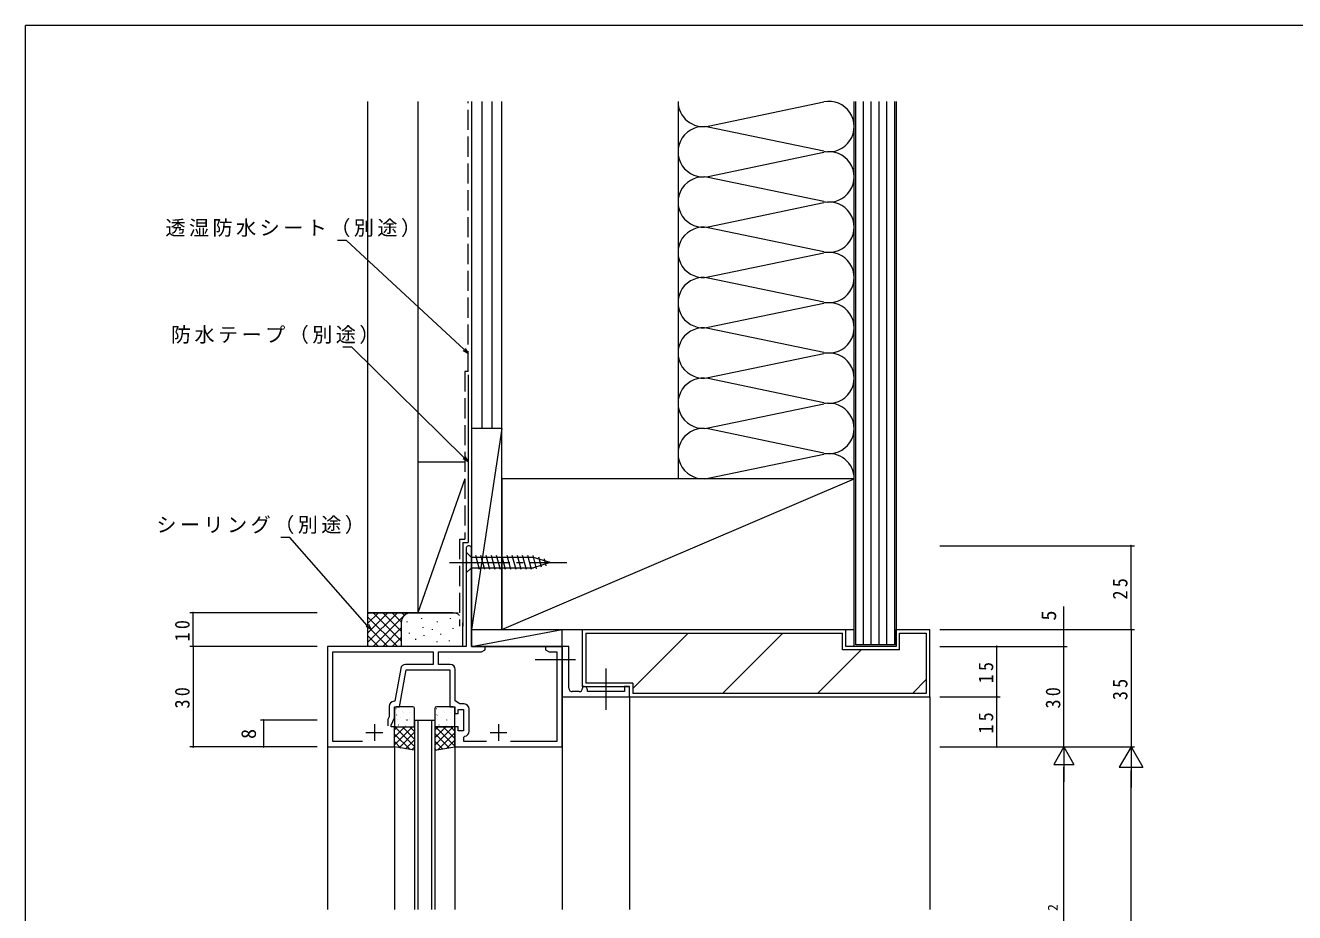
# Model space of a CAD drawing. Units: millimetres, scale not verified. Extents: x -594 to 539, y -420 to 386.
# Drawn here: x -590 to -211.7, y 117.4 to 382 of the extents above; entities that cross this region are included whole.
import ezdxf
from ezdxf.enums import TextEntityAlignment as Align

# ---------------------------------------------------------------- set-up
doc = ezdxf.new("R2010")
doc.units = ezdxf.units.MM
doc.header["$LTSCALE"] = 2
doc.linetypes.add('CHAIN2', pattern=[12, 9, -1, 1, -1])
doc.linetypes.add('DASHED3', pattern=[4, 3, -1])
for name, color, linetype, lineweight in [('0-1_YKK_ZWAK', 7, 'Continuous', 9), ('0-3_YKK_11', 7, 'Continuous', 9), ('0-4_YKK_12', 2, 'Continuous', 9), ('0-5_YSS_K', 3, 'Continuous', 9), ('0-6_YKK_13', 4, 'Continuous', 9), ('0-7_YKK_D', 6, 'Continuous', 9)]:
    doc.layers.add(name, color=color, linetype=linetype, lineweight=lineweight)
doc.styles.add('ＭＳ ゴシック', font='')
doc.styles.get('ＭＳ ゴシック').set_extended_font_data('MS Gothic')

msp = doc.modelspace()

# ---------------------------------------------------------------- linework, layer by layer
at = {"layer": '0-1_YKK_ZWAK'}
for p in [(-590, -368), (510, 382)]:
    msp.add_line(p, (-590, 382), dxfattribs=at)
at = {"layer": '0-3_YKK_11'}
for p, q in [((-458.63, 226.003), (-458.63, 222.276)), ((-457, 196.818), (-457, 226.003)), ((-458.63, 222.276), (-458.51, 222.093)), ((-458.51, 221.543), (-458.63, 221.36)), ((-458.63, 221.36), (-458.63, 196.818)), ((-458.51, 222.093), (-458.51, 221.543)), ((-500, 196.818), (-500, 166.818)), ((-458.63, 196.818), (-500, 196.818)), ((-453, 196.818), (-457, 196.818)), ((-453, 195.818), (-453, 196.818)), ((-435, 196.818), (-435, 195.818)), ((-433.458, 196.818), (-435, 196.818)), ((-433.275, 196.698), (-433.458, 196.818)), ((-432.725, 196.698), (-433.275, 196.698)), ((-432.542, 196.818), (-432.725, 196.698)), ((-432.458, 196.818), (-432.542, 196.818)), ((-432.275, 196.698), (-432.458, 196.818)), ((-431.725, 196.698), (-432.275, 196.698)), ((-431.542, 196.818), (-431.725, 196.698)), ((-430, 196.818), (-431.542, 196.818)), ((-430, 166.818), (-430, 196.818)), ((-430, 196.818), (-430, 183.318)), ((-428, 196.818), (-430, 196.818)), ((-428, 184.318), (-428, 196.818)), ((-498.37, 195.188), (-468.5, 195.188)), ((-498.37, 168.448), (-498.37, 195.188)), ((-468.5, 195.188), (-468.5, 191.448)), ((-466.87, 195.188), (-454.091, 195.188)), ((-466.87, 191.448), (-466.87, 195.188)), ((-454.091, 195.188), (-453, 195.818)), ((-435, 195.818), (-433.909, 195.188)), ((-433.909, 195.188), (-431.63, 195.188)), ((-431.63, 195.188), (-431.63, 168.448)), ((-478.147, 190.208), (-479.868, 180.448)), ((-478.5, 178.818), (-476.56, 189.818)), ((-468.5, 191.448), (-476.669, 191.448)), ((-476.56, 189.818), (-463.5, 189.818)), ((-463.37, 191.448), (-466.87, 191.448)), ((-463.5, 189.818), (-463.5, 178.818)), ((-461.87, 180.618), (-461.87, 189.948)), ((-430, 183.318), (-430, 181.818)), ((-430, 181.818), (-410, 181.818)), ((-425, 183.318), (-427, 183.318)), ((-424, 184.818), (-424, 184.318)), ((-423.5, 184.818), (-424, 184.818)), ((-422.5, 183.318), (-422.5, 183.818)), ((-411.5, 183.318), (-422.5, 183.318)), ((-411.5, 184.818), (-411.5, 183.318)), ((-410, 184.818), (-411.5, 184.818)), ((-410, 181.818), (-410, 184.818)), ((-481.63, 178.948), (-481.63, 175.824)), ((-479.868, 180.448), (-480.13, 180.448)), ((-480, 178.818), (-478.5, 178.818)), ((-480, 175.462), (-480, 178.818)), ((-463.5, 178.818), (-462, 178.818)), ((-462, 178.818), (-462, 176.818)), ((-460.485, 179.648), (-461.87, 180.618)), ((-461, 178.018), (-459.4, 178.018)), ((-461, 176.818), (-461, 178.018)), ((-459.27, 179.648), (-460.485, 179.648)), ((-459.4, 178.018), (-459.4, 171.618)), ((-457.77, 171.488), (-457.77, 178.148)), ((-481.63, 175.824), (-482, 175.03)), ((-482, 175.03), (-482, 173.118)), ((-481, 173.318), (-480, 175.462)), ((-462, 176.818), (-461, 176.818)), ((-488.5, 171.118), (-483.5, 171.118)), ((-486, 173.618), (-486, 168.618)), ((-481, 172.818), (-481, 173.318)), ((-480, 172.818), (-481, 172.818)), ((-480, 166.818), (-480, 172.818)), ((-462, 172.818), (-462, 166.818)), ((-461, 172.818), (-462, 172.818)), ((-461, 171.618), (-461, 172.818)), ((-459.4, 171.618), (-461, 171.618)), ((-451.5, 171.118), (-446.5, 171.118)), ((-449, 173.618), (-449, 168.618)), ((-500, 166.818), (-480, 166.818)), ((-489.536, 168.448), (-498.37, 168.448)), ((-489.536, 168.448), (-498.37, 168.448)), ((-462, 166.818), (-430, 166.818)), ((-459.3, 169.708), (-459.045, 170.005)), ((-459.3, 168.448), (-459.3, 169.708)), ((-452.536, 168.448), (-459.3, 168.448)), ((-431.63, 168.448), (-445.464, 168.448))]:
    msp.add_line(p, q, dxfattribs=at)
for centre, radius, start, end in [((-457.815, 226.003), 0.815, 359.99998, 180), ((-476.669, 189.948), 1.5, 90, 169.99998), ((-463.37, 189.948), 1.5, 0, 89.99998), ((-427, 184.318), 1, 179.99991, 270.00008), ((-425, 184.318), 1, 270.00003, 359.99983), ((-423.5, 183.818), 1, 359.9998, 89.99995), ((-480.13, 178.948), 1.5, 90, 179.99998), ((-459.27, 178.148), 1.5, 0, 89.99998), ((-459.27, 171.488), 1.5, 278.62692, 359.99998)]:
    msp.add_arc(centre, radius, start, end, dxfattribs=at)
at = {"layer": '0-4_YKK_12'}
for p, q in [((-500, 196.818), (-500, 118.318)), ((-430, 196.818), (-457, 196.818)), ((-430, 196.818), (-430, 118.318)), ((-410, 181.804), (-410, 118.318)), ((-474, 174.819), (-474, 118.318)), ((-474, 174.819), (-468, 174.819)), ((-473, 174.819), (-473, 118.318)), ((-469, 174.819), (-469, 118.318)), ((-468, 174.819), (-468, 118.318)), ((-480, 166.818), (-480, 118.318)), ((-462, 166.818), (-462, 118.318))]:
    msp.add_line(p, q, dxfattribs=at)
at = {"layer": '0-5_YSS_K'}
for p, q in [((-488, 359.318), (-488, 206.818)), ((-473, 359.318), (-473, 206.818)), ((-457, 359.318), (-457, 261.818)), ((-454, 359.318), (-454, 261.818)), ((-451, 359.318), (-451, 261.818)), ((-448.001, 246.811), (-448.001, 359.318)), ((-448, 261.818), (-448, 359.318)), ((-448, 246.818), (-448, 359.318)), ((-395.501, 359.318), (-395.501, 246.811)), ((-386.469, 351.969), (-352.032, 359.153)), ((-343.001, 246.811), (-343.001, 359.318)), ((-343, 196.806), (-343.001, 359.318)), ((-343, 246.818), (-343, 359.318)), ((-342.5, 197.306), (-342.501, 359.318)), ((-340.2, 197.306), (-340.201, 359.318)), ((-337.9, 197.306), (-337.901, 359.318)), ((-335.6, 197.306), (-335.601, 359.318)), ((-333.3, 197.306), (-333.301, 359.318)), ((-331.001, 359.318), (-331, 197.306)), ((-330.501, 359.318), (-330.5, 196.806)), ((-352.032, 344.469), (-386.469, 351.653)), ((-386.469, 336.969), (-352.032, 344.153)), ((-352.032, 329.469), (-386.469, 336.653)), ((-386.469, 321.969), (-352.032, 329.153)), ((-352.032, 314.469), (-386.469, 321.653)), ((-386.469, 306.969), (-352.032, 314.153)), ((-352.032, 299.469), (-386.469, 306.653)), ((-386.469, 291.969), (-352.032, 299.153)), ((-352.032, 284.469), (-386.469, 291.653)), ((-386.469, 276.969), (-352.032, 284.153)), ((-458, 277.818), (-458, 227.818)), ((-352.032, 269.469), (-386.469, 276.653)), ((-386.469, 261.969), (-352.032, 269.153)), ((-457, 266.818), (-457, 251.818)), ((-457, 261.818), (-457, 201.818)), ((-448, 261.818), (-457, 261.818)), ((-448, 261.818), (-457, 261.818)), ((-448, 201.818), (-448, 261.818)), ((-352.032, 254.469), (-386.469, 261.653)), ((-386.469, 246.969), (-352.032, 254.153)), ((-473, 251.818), (-473, 206.818)), ((-473, 251.818), (-459, 251.818)), ((-459, 246.818), (-473, 206.818)), ((-448, 201.818), (-343, 246.818)), ((-448, 246.818), (-448, 201.818)), ((-343, 246.818), (-448, 246.818)), ((-343, 201.818), (-343, 246.818)), ((-459.63, 227.818), (-459.63, 202.818)), ((-459.63, 227.818), (-458, 227.818)), ((-488, 206.445), (-487.627, 206.818)), ((-488, 203.617), (-484.799, 206.818)), ((-488, 200.788), (-481.971, 206.818)), ((-488, 197.96), (-479.142, 206.818)), ((-488, 206.818), (-473, 206.818)), ((-479.142, 196.818), (-488, 205.676)), ((-478, 198.504), (-486.314, 206.818)), ((-486.314, 196.818), (-476.314, 206.818)), ((-478, 201.333), (-483.485, 206.818)), ((-477.982, 204.143), (-480.657, 206.818)), ((-477.034, 206.023), (-477.828, 206.818)), ((-462.63, 206.818), (-475, 206.818)), ((-473, 206.818), (-461, 206.818)), ((-471.833, 205.014), (-471.833, 205.214)), ((-463.318, 205.014), (-463.318, 205.214)), ((-481.971, 196.818), (-488, 202.847)), ((-483.485, 196.818), (-478, 202.303)), ((-478, 203.818), (-478, 196.818)), ((-476.172, 204.013), (-476.172, 204.213)), ((-475.505, 200.675), (-475.505, 200.875)), ((-471.499, 202.344), (-471.499, 202.544)), ((-468.706, 201.741), (-468.706, 201.941)), ((-467.159, 204.013), (-467.159, 204.213)), ((-466.158, 200.341), (-466.158, 200.541)), ((-462.486, 202.01), (-462.486, 202.21)), ((-459.63, 197.118), (-459.63, 203.818)), ((-457, 196.818), (-430, 201.818)), ((-457, 201.818), (-430, 201.818)), ((-457, 201.818), (-457, 196.818)), ((-448, 201.818), (-343, 201.818)), ((-430, 196.818), (-430, 201.818)), ((-424, 201.804), (-345.5, 201.806)), ((-424, 184.804), (-424, 201.804)), ((-423, 200.804), (-346.5, 200.806)), ((-423, 200.804), (-423, 185.804)), ((-392.5, 200.805), (-409, 184.305)), ((-364.216, 200.805), (-382.216, 182.805)), ((-346.5, 195.806), (-346.5, 200.806)), ((-330.5, 196.806), (-330.5, 201.806)), ((-330.5, 201.806), (-320.5, 201.806)), ((-329.5, 195.806), (-329.5, 200.806)), ((-329.5, 200.806), (-321.5, 200.806)), ((-321.5, 200.806), (-321.5, 182.806)), ((-320.5, 181.806), (-320.5, 201.806)), ((-484.799, 196.818), (-488, 200.019)), ((-487.627, 196.818), (-488, 197.19)), ((-480.657, 196.818), (-477.982, 199.492)), ((-473.674, 198.818), (-473.674, 199.018)), ((-471.165, 200.007), (-471.165, 200.207)), ((-467.245, 198.034), (-467.245, 198.234)), ((-463.651, 198.338), (-463.651, 198.538)), ((-457, 196.818), (-430, 196.818)), ((-330.5, 196.806), (-343, 196.806)), ((-331, 197.306), (-342.5, 197.306)), ((-340.931, 195.806), (-353.931, 182.805)), ((-329.5, 195.806), (-346.5, 195.806)), ((-409, 185.804), (-423, 185.804)), ((-409, 185.804), (-409, 182.804)), ((-325.647, 182.806), (-321.5, 186.953)), ((-424, 184.804), (-410, 184.804)), ((-410, 181.804), (-410, 184.804)), ((-410, 181.804), (-320.5, 181.806)), ((-321.5, 182.806), (-409, 182.804)), ((-320.5, 181.806), (-320.5, 118.318))]:
    msp.add_line(p, q, dxfattribs=at)
at = {"layer": '0-5_YSS_K', "linetype": 'DASHED3'}
for p, q in [((-458, 278.818), (-458, 359.318)), ((-460.63, 228.818), (-460.63, 202.818)), ((-460.608, 228.818), (-459, 228.818))]:
    msp.add_line(p, q, dxfattribs=at)
msp.add_lwpolyline([(-458, 278.818), (-459, 278.818), (-459, 228.818)], dxfattribs=at)
at = {"layer": '0-5_YSS_K'}
for points in [[(-448, 261.818), (-457, 201.818), (-448, 201.818)], [(-472, 206.818), (-488, 206.818), (-488, 196.818)], [(-330.5, 196.806), (-345.5, 196.806), (-345.5, 201.806)]]:
    msp.add_lwpolyline(points, dxfattribs=at)
for centre, radius, start, end in [((-388.001, 359.311), 7.5, 179.94878, 281.78352), ((-350.501, 351.811), 7.5, 258.21645, 101.78352), ((-388.001, 344.311), 7.5, 78.21645, 281.78352), ((-350.501, 336.811), 7.5, 258.21645, 101.78352), ((-388.001, 329.311), 7.5, 78.21645, 281.78352), ((-350.501, 321.811), 7.5, 258.21645, 101.78352), ((-388.001, 314.311), 7.5, 78.21645, 281.78352), ((-350.501, 306.811), 7.5, 258.21645, 101.78352), ((-388.001, 299.311), 7.5, 78.21645, 281.78352), ((-350.501, 291.811), 7.5, 258.21645, 101.78352), ((-388.001, 284.311), 7.5, 78.21645, 281.78352), ((-350.501, 276.811), 7.5, 258.21645, 101.78352), ((-388.001, 269.311), 7.5, 78.21645, 281.78352), ((-350.501, 261.811), 7.5, 258.21645, 101.78352), ((-388.001, 254.311), 7.5, 78.21645, 281.78352), ((-350.501, 246.811), 7.5, 0, 101.78352), ((-475, 203.818), 3, 90, 180), ((-462.63, 203.818), 3, 48.18968, 90)]:
    msp.add_arc(centre, radius, start, end, dxfattribs=at)
at = {"layer": '0-6_YKK_13'}
for p, q in [((-458.63, 224.918), (-457.08, 223.368)), ((-458.63, 224.918), (-458.63, 218.718)), ((-457.08, 223.368), (-457.08, 220.268)), ((-438.546, 223.368), (-457.08, 223.368)), ((-454.654, 219.718), (-455.779, 223.918)), ((-453.101, 219.718), (-454.226, 223.918)), ((-451.548, 219.718), (-452.673, 223.918)), ((-449.995, 219.718), (-451.12, 223.918)), ((-448.442, 219.718), (-449.567, 223.918)), ((-446.889, 219.718), (-448.014, 223.918)), ((-445.336, 219.718), (-446.461, 223.918)), ((-443.783, 219.718), (-444.909, 223.918)), ((-442.23, 219.718), (-443.356, 223.918)), ((-440.677, 219.718), (-441.803, 223.918)), ((-439.124, 219.718), (-440.25, 223.918)), ((-437.641, 219.977), (-438.697, 223.918)), ((-433.63, 221.818), (-438.546, 223.368)), ((-436.209, 220.428), (-437.022, 223.464)), ((-458.63, 218.718), (-457.08, 220.268)), ((-457.08, 220.268), (-438.546, 220.268)), ((-433.63, 221.818), (-438.546, 220.268)), ((-434.777, 220.88), (-435.326, 222.929)), ((-480, 178.319), (-480, 173.319)), ((-479.556, 178.255), (-479.512, 178.279)), ((-474.5, 178.819), (-479.5, 178.819)), ((-474, 173.319), (-474, 178.319)), ((-468, 178.319), (-468, 173.319)), ((-467.556, 178.255), (-467.512, 178.279)), ((-462.5, 178.819), (-467.5, 178.819)), ((-462, 173.319), (-462, 178.319)), ((-479.364, 176.31), (-479.317, 176.399)), ((-479.192, 174.896), (-479.185, 174.904)), ((-478.122, 175.631), (-478.078, 175.655)), ((-477.531, 177.521), (-477.487, 177.545)), ((-477.217, 177.101), (-477.211, 177.108)), ((-476.474, 174.786), (-476.428, 174.874)), ((-476.098, 174.897), (-476.054, 174.921)), ((-475.455, 177.088), (-475.411, 177.112)), ((-475.431, 175.081), (-475.425, 175.088)), ((-474.021, 174.464), (-474, 174.476)), ((-467.364, 176.31), (-467.317, 176.399)), ((-467.192, 174.896), (-467.185, 174.904)), ((-466.122, 175.631), (-466.078, 175.655)), ((-465.531, 177.521), (-465.487, 177.545)), ((-465.217, 177.101), (-465.211, 177.108)), ((-464.474, 174.786), (-464.428, 174.874)), ((-464.098, 174.897), (-464.054, 174.921)), ((-463.455, 177.088), (-463.411, 177.112)), ((-463.431, 175.081), (-463.425, 175.088)), ((-462.021, 174.464), (-462, 174.476)), ((-480, 172.819), (-474, 172.819)), ((-480, 166.819), (-480, 172.819)), ((-480, 167.484), (-474.666, 172.819)), ((-480, 169.729), (-476.911, 172.819)), ((-480, 171.974), (-479.156, 172.819)), ((-475.376, 166.048), (-480, 170.672)), ((-474, 166.917), (-479.902, 172.819)), ((-479.5, 172.819), (-474.5, 172.819)), ((-478.765, 173.439), (-478.722, 173.463)), ((-478.646, 166.593), (-474, 171.239)), ((-474, 169.162), (-477.657, 172.819)), ((-477.373, 172.913), (-477.366, 172.921)), ((-476.689, 173.007), (-476.645, 173.031)), ((-474, 171.407), (-475.412, 172.819)), ((-474, 172.819), (-474, 165.819)), ((-468, 172.819), (-468, 165.819)), ((-462, 172.819), (-468, 172.819)), ((-468, 167.317), (-462.498, 172.819)), ((-468, 169.562), (-464.743, 172.819)), ((-468, 171.807), (-466.988, 172.819)), ((-463.697, 166.536), (-468, 170.839)), ((-462, 167.084), (-467.734, 172.819)), ((-467.5, 172.819), (-462.5, 172.819)), ((-467.104, 165.968), (-462, 171.072)), ((-466.765, 173.439), (-466.722, 173.463)), ((-462, 169.329), (-465.489, 172.819)), ((-465.373, 172.913), (-465.366, 172.921)), ((-464.689, 173.007), (-464.645, 173.031)), ((-462, 171.574), (-463.244, 172.819)), ((-462, 166.819), (-462, 172.819)), ((-478.07, 166.497), (-480, 168.427)), ((-474, 165.819), (-480, 166.819)), ((-476.722, 166.272), (-474, 168.994)), ((-474.798, 165.951), (-474, 166.749)), ((-465.621, 166.215), (-468, 168.594)), ((-468, 165.819), (-462, 166.819)), ((-464.41, 166.417), (-462, 168.827)), ((-467.545, 165.894), (-468, 166.349))]:
    msp.add_line(p, q, dxfattribs=at)
at = {"layer": '0-6_YKK_13', "linetype": 'CHAIN2'}
for p, q in [((-463.63, 221.818), (-428.63, 221.818)), ((-426.057, 192.818), (-438.041, 192.818)), ((-417, 190.256), (-417, 177.885))]:
    msp.add_line(p, q, dxfattribs=at)
at = {"layer": '0-6_YKK_13'}
for centre, start, end in [((-479.5, 178.319), 90, 180), ((-474.5, 178.319), 0, 90), ((-467.5, 178.319), 90, 180), ((-462.5, 178.319), 0, 90), ((-479.5, 173.319), 180, 270), ((-474.5, 173.319), 270, 0), ((-467.5, 173.319), 180, 270), ((-462.5, 173.319), 270, 0)]:
    msp.add_arc(centre, 0.5, start, end, dxfattribs=at)
at = {"layer": '0-7_YKK_D'}
for p, q in [((-494.3, 317.86), (-497, 317.86)), ((-459.246, 285.312), (-494.3, 317.86)), ((-492.73, 286.007), (-495.43, 286.007)), ((-459.212, 253.063), (-492.73, 286.007)), ((-458, 284.156), (-459.556, 284.979)), ((-458, 284.156), (-459.246, 285.312)), ((-458.936, 285.646), (-458, 284.156)), ((-458, 251.871), (-459.532, 252.738)), ((-458, 251.871), (-459.212, 253.063)), ((-458.893, 253.388), (-458, 251.871)), ((-511.213, 229.322), (-513.913, 229.322)), ((-488.095, 203.093), (-511.213, 229.322)), ((-317.5, 226.818), (-259.5, 226.818)), ((-260.5, 201.804), (-260.5, 226.818)), ((-280.5, 201.818), (-280.5, 208.718)), ((-503, 206.818), (-541, 206.818)), ((-540, 196.818), (-540, 206.818)), ((-486.971, 201.818), (-488.436, 202.792)), ((-486.971, 201.818), (-488.095, 203.093)), ((-487.753, 203.394), (-486.971, 201.818)), ((-317.5, 201.818), (-279.5, 201.818)), ((-317.5, 201.804), (-259.5, 201.804)), ((-317.5, 201.804), (-259.5, 201.804)), ((-280.5, 196.818), (-280.5, 201.818)), ((-260.5, 201.804), (-260.5, 166.819)), ((-503, 196.818), (-541, 196.818)), ((-503, 196.818), (-541, 196.818)), ((-540, 196.818), (-540, 166.818)), ((-317.5, 196.818), (-279.5, 196.818)), ((-317.5, 196.818), (-279.5, 196.818)), ((-317.5, 196.818), (-299.5, 196.818)), ((-300.5, 181.818), (-300.5, 196.818)), ((-280.5, 166.818), (-280.5, 196.818)), ((-317.5, 181.818), (-299.5, 181.818)), ((-317.5, 181.818), (-299.5, 181.818)), ((-300.5, 166.818), (-300.5, 181.818)), ((-503, 174.819), (-519.963, 174.819)), ((-518.963, 166.818), (-518.963, 174.819)), ((-503, 166.818), (-541, 166.818)), ((-503, 166.818), (-519.963, 166.818)), ((-317.5, 166.819), (-279.5, 166.819)), ((-317.5, 166.819), (-259.5, 166.819)), ((-317.5, 166.819), (-259.5, 166.819)), ((-317.5, 166.818), (-279.5, 166.818)), ((-317.5, 166.818), (-299.5, 166.818)), ((-280.5, 166.819), (-283.5, 161.622)), ((-280.5, 166.819), (-280.5, 156.426)), ((-280.5, 166.819), (-277.5, 161.622)), ((-260.5, 166.819), (-264, 160.756)), ((-260.5, 166.819), (-260.5, 154.694)), ((-260.5, 166.819), (-257, 160.756)), ((-283.5, 161.622), (-277.5, 161.622)), ((-280.5, 72.819), (-280.5, 160.819)), ((-264, 160.756), (-257, 160.756)), ((-260.5, -146.182), (-260.5, 159.819))]:
    msp.add_line(p, q, dxfattribs=at)
for centre, start, end in [((-260.5, 226.818), 90, 270), ((-260.5, 226.818), 270, 90), ((-540, 206.818), 90, 270), ((-540, 206.818), 270, 90), ((-280.5, 201.818), 90, 270), ((-280.5, 201.818), 270, 90), ((-260.5, 201.804), 90, 270), ((-260.5, 201.804), 90, 270), ((-260.5, 201.804), 270, 90), ((-260.5, 201.804), 270, 90), ((-540, 196.818), 90, 270), ((-540, 196.818), 90, 270), ((-540, 196.818), 270, 90), ((-540, 196.818), 270, 90), ((-300.5, 196.818), 90, 270), ((-300.5, 196.818), 270, 90), ((-280.5, 196.818), 90, 270), ((-280.5, 196.818), 90, 270), ((-280.5, 196.818), 270, 90), ((-280.5, 196.818), 270, 90), ((-300.5, 181.818), 90, 270), ((-300.5, 181.818), 90, 270), ((-300.5, 181.818), 270, 90), ((-300.5, 181.818), 270, 90), ((-518.963, 174.819), 90, 270), ((-518.963, 174.819), 270, 90), ((-540, 166.818), 90, 270), ((-540, 166.818), 270, 90), ((-518.963, 166.818), 90, 270), ((-518.963, 166.818), 270, 90), ((-300.5, 166.818), 90, 270), ((-300.5, 166.818), 270, 90)]:
    msp.add_arc(centre, 0.106, start, end, dxfattribs=at)

# ---------------------------------------------------------------- texts
at = {"layer": '0-7_YKK_D', "color": 7, "style": 'ＭＳ ゴシック'}
for s, p in [('5', (-281.5, 204.518)), ('8', (-519.963, 169.218))]:
    msp.add_text(s, height=4.399, rotation=90, dxfattribs=at).set_placement(p, align=Align.BOTTOM_LEFT)
at = {"layer": '0-7_YKK_D', "color": 4, "style": 'ＭＳ ゴシック'}
msp.add_text('2', height=2.933, rotation=90, dxfattribs=at).set_placement((-281.5, 117.939), align=Align.BOTTOM_LEFT)
at = {"layer": '0-7_YKK_D', "color": 7, "char_height": 4.399, "attachment_point": 7, "style": 'ＭＳ ゴシック'}
for s, insert in [('\\T1.17;透湿防水シート（別途）', (-548.276, 318.861)), ('\\T1.17;防水テープ（別途）', (-546.63, 287.007)), ('\\T1.17;シーリング（別途）', (-550.96, 230.322))]:
    msp.add_mtext(s, dxfattribs=dict(at, insert=insert))
at = {"layer": '0-7_YKK_D', "color": 7, "char_height": 4.399, "attachment_point": 7, "rotation": 90, "style": 'ＭＳ ゴシック'}
for s, insert in [('\\T1.36;\\W0.9;25', (-261.5, 210.791)), ('\\T1.36;\\W0.9;10', (-541, 198.298)), ('\\T1.36;\\W0.9;15', (-301.5, 185.798)), ('\\T1.36;\\W0.9;35', (-261.5, 180.791)), ('\\T1.36;\\W0.9;30', (-541, 178.298)), ('\\T1.36;\\W0.9;30', (-281.5, 178.298)), ('\\T1.36;\\W0.9;15', (-301.5, 170.798))]:
    msp.add_mtext(s, dxfattribs=dict(at, insert=insert))

doc.saveas('drawing.dxf')
